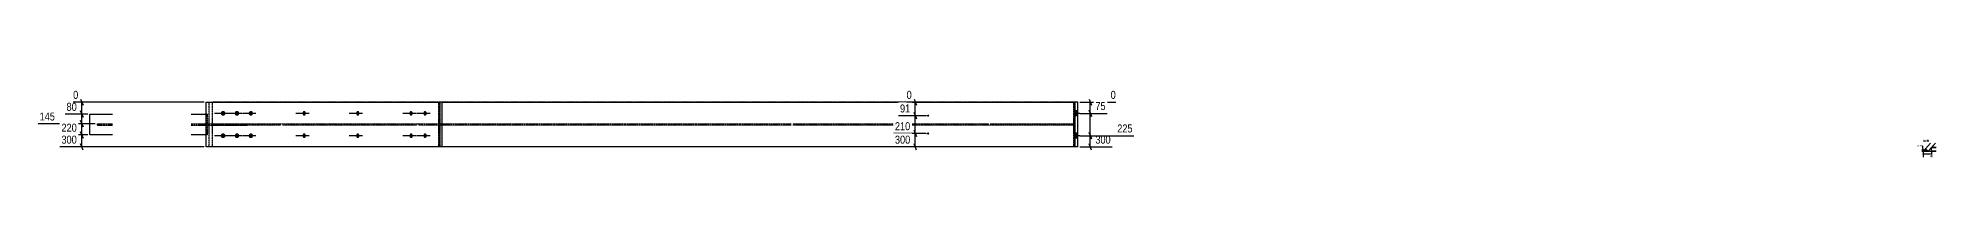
# Model space of a CAD drawing. Header units: millimetres. Extents: x 55 to 71827, y 8 to 3286.
# Drawn here: x 19317 to 31997, y 8 to 467 of the extents above; entities that cross this region are included whole.
import ezdxf

# ---------------------------------------------------------------- set-up
doc = ezdxf.new("R2010")
doc.units = ezdxf.units.MM
doc.linetypes.add('DXK_LINE_DOT2', pattern=[3.9198, 1.9599, -1.9599])
for name, color, linetype in [('MÅLSÆTNING', 7, 'Continuous'), ('STÅL', 7, 'Continuous'), ('TEKST', 7, 'Continuous')]:
    doc.layers.add(name, color=color, linetype=linetype)
doc.styles.add('Arial Narrow', font='ARIALN.TTF', dxfattribs={"height": 0.2})

msp = doc.modelspace()

# ---------------------------------------------------------------- hatches: boundary and pattern name
at = {"layer": 'STÅL', "linetype": 'Continuous'}
for points in [[(20569, 302), (20569, 299), (20568, 295), (20566, 292), (20564, 290), (20561, 288), (20558, 286), (20555, 286), (20552, 286), (20549, 286), (20546, 288), (20543, 290), (20541, 292), (20539, 295), (20538, 299), (20538, 302), (20538, 305), (20539, 309), (20541, 312), (20543, 314), (20546, 316), (20549, 318), (20552, 318), (20555, 318), (20558, 318), (20561, 316), (20564, 314), (20566, 312), (20568, 309), (20569, 305)], [(20661, 302), (20661, 299), (20660, 295), (20658, 292), (20656, 290), (20654, 288), (20651, 286), (20648, 286), (20645, 286), (20642, 286), (20639, 288), (20636, 290), (20634, 292), (20633, 295), (20632, 299), (20632, 302), (20632, 305), (20633, 309), (20634, 312), (20636, 314), (20639, 316), (20642, 318), (20645, 318), (20648, 318), (20651, 318), (20654, 316), (20656, 314), (20658, 312), (20660, 309), (20661, 305)], [(20753, 302), (20753, 299), (20752, 295), (20751, 292), (20749, 290), (20746, 288), (20744, 286), (20741, 286), (20738, 286), (20735, 286), (20732, 288), (20730, 290), (20728, 292), (20726, 295), (20725, 299), (20725, 302), (20725, 305), (20726, 309), (20728, 312), (20730, 314), (20732, 316), (20735, 318), (20738, 318), (20741, 318), (20744, 318), (20746, 316), (20749, 314), (20751, 312), (20752, 309), (20753, 305)], [(21107, 302), (21106, 299), (21106, 295), (21104, 292), (21103, 290), (21101, 288), (21099, 286), (21097, 286), (21095, 286), (21092, 286), (21090, 288), (21088, 290), (21087, 292), (21086, 295), (21085, 299), (21085, 302), (21085, 305), (21086, 309), (21087, 312), (21088, 314), (21090, 316), (21092, 318), (21095, 318), (21097, 318), (21099, 318), (21101, 316), (21103, 314), (21104, 312), (21106, 309), (21106, 305)], [(21464, 302), (21464, 299), (21463, 295), (21462, 292), (21461, 290), (21459, 288), (21457, 286), (21455, 286), (21452, 286), (21450, 286), (21448, 288), (21446, 290), (21445, 292), (21443, 295), (21443, 299), (21443, 302), (21443, 305), (21443, 309), (21445, 312), (21446, 314), (21448, 316), (21450, 318), (21452, 318), (21455, 318), (21457, 318), (21459, 316), (21461, 314), (21462, 312), (21463, 309), (21464, 305)], [(21821, 302), (21821, 299), (21820, 295), (21819, 292), (21817, 290), (21815, 288), (21813, 286), (21811, 286), (21809, 286), (21807, 286), (21804, 288), (21803, 290), (21801, 292), (21800, 295), (21799, 299), (21799, 302), (21799, 305), (21800, 309), (21801, 312), (21803, 314), (21804, 316), (21807, 318), (21809, 318), (21811, 318), (21813, 318), (21815, 316), (21817, 314), (21819, 312), (21820, 309), (21821, 305)], [(21914, 302), (21913, 299), (21913, 295), (21912, 292), (21910, 290), (21908, 288), (21906, 286), (21904, 286), (21902, 286), (21899, 286), (21897, 288), (21895, 290), (21894, 292), (21893, 295), (21892, 299), (21892, 302), (21892, 305), (21893, 309), (21894, 312), (21895, 314), (21897, 316), (21899, 318), (21902, 318), (21904, 318), (21906, 318), (21908, 316), (21910, 314), (21912, 312), (21913, 309), (21913, 305)], [(25258, 287), (25258, 288), (25258, 290), (25259, 291), (25260, 292), (25261, 293), (25262, 294), (25264, 294), (25265, 294), (25266, 294), (25268, 293), (25269, 292), (25270, 291), (25270, 290), (25271, 288), (25271, 287), (25271, 286), (25270, 284), (25270, 283), (25269, 282), (25268, 281), (25266, 280), (25265, 280), (25264, 280), (25262, 280), (25261, 281), (25260, 282), (25259, 283), (25258, 284), (25258, 286)], [(26264, 286), (26264, 319), (26239, 319), (26239, 286)], [(26264, 286), (26264, 319), (26239, 319), (26239, 286)], [(20569, 152), (20569, 149), (20568, 145), (20566, 142), (20564, 140), (20561, 138), (20558, 136), (20555, 136), (20552, 136), (20549, 136), (20546, 138), (20543, 140), (20541, 142), (20539, 145), (20538, 149), (20538, 152), (20538, 155), (20539, 159), (20541, 162), (20543, 164), (20546, 166), (20549, 168), (20552, 168), (20555, 168), (20558, 168), (20561, 166), (20564, 164), (20566, 162), (20568, 159), (20569, 155)], [(20661, 152), (20661, 149), (20660, 145), (20658, 142), (20656, 140), (20654, 138), (20651, 136), (20648, 136), (20645, 136), (20642, 136), (20639, 138), (20636, 140), (20634, 142), (20633, 145), (20632, 149), (20632, 152), (20632, 155), (20633, 159), (20634, 162), (20636, 164), (20639, 166), (20642, 168), (20645, 168), (20648, 168), (20651, 168), (20654, 166), (20656, 164), (20658, 162), (20660, 159), (20661, 155)], [(20753, 152), (20753, 149), (20752, 145), (20751, 142), (20749, 140), (20746, 138), (20744, 136), (20741, 136), (20738, 136), (20735, 136), (20732, 138), (20730, 140), (20728, 142), (20726, 145), (20725, 149), (20725, 152), (20725, 155), (20726, 159), (20728, 162), (20730, 164), (20732, 166), (20735, 168), (20738, 168), (20741, 168), (20744, 168), (20746, 166), (20749, 164), (20751, 162), (20752, 159), (20753, 155)], [(21107, 152), (21106, 149), (21106, 145), (21104, 142), (21103, 140), (21101, 138), (21099, 136), (21097, 136), (21095, 136), (21092, 136), (21090, 138), (21088, 140), (21087, 142), (21086, 145), (21085, 149), (21085, 152), (21085, 155), (21086, 159), (21087, 162), (21088, 164), (21090, 166), (21092, 168), (21095, 168), (21097, 168), (21099, 168), (21101, 166), (21103, 164), (21104, 162), (21106, 159), (21106, 155)], [(21464, 152), (21464, 149), (21463, 145), (21462, 142), (21461, 140), (21459, 138), (21457, 136), (21455, 136), (21452, 136), (21450, 136), (21448, 138), (21446, 140), (21445, 142), (21443, 145), (21443, 149), (21443, 152), (21443, 155), (21443, 159), (21445, 162), (21446, 164), (21448, 166), (21450, 168), (21452, 168), (21455, 168), (21457, 168), (21459, 166), (21461, 164), (21462, 162), (21463, 159), (21464, 155)], [(21821, 152), (21821, 149), (21820, 145), (21819, 142), (21817, 140), (21815, 138), (21813, 136), (21811, 136), (21809, 136), (21807, 136), (21804, 138), (21803, 140), (21801, 142), (21800, 145), (21799, 149), (21799, 152), (21799, 155), (21800, 159), (21801, 162), (21803, 164), (21804, 166), (21807, 168), (21809, 168), (21811, 168), (21813, 168), (21815, 166), (21817, 164), (21819, 162), (21820, 159), (21821, 155)], [(21914, 152), (21913, 149), (21913, 145), (21912, 142), (21910, 140), (21908, 138), (21906, 136), (21904, 136), (21902, 136), (21899, 136), (21897, 138), (21895, 140), (21894, 142), (21893, 145), (21892, 149), (21892, 152), (21892, 155), (21893, 159), (21894, 162), (21895, 164), (21897, 166), (21899, 168), (21902, 168), (21904, 168), (21906, 168), (21908, 166), (21910, 164), (21912, 162), (21913, 159), (21913, 155)], [(25258, 167), (25258, 168), (25258, 170), (25259, 171), (25260, 172), (25261, 173), (25262, 174), (25264, 174), (25265, 174), (25266, 174), (25268, 173), (25269, 172), (25270, 171), (25270, 170), (25271, 168), (25271, 167), (25271, 166), (25270, 164), (25270, 163), (25269, 162), (25268, 161), (25266, 160), (25265, 160), (25264, 160), (25262, 160), (25261, 161), (25260, 162), (25259, 163), (25258, 164), (25258, 166)], [(26264, 136), (26264, 169), (26239, 169), (26239, 136)], [(26264, 136), (26264, 169), (26239, 169), (26239, 136)]]:
    msp.add_hatch(color=96, dxfattribs=at).paths.add_polyline_path(points)

# ---------------------------------------------------------------- linework, layer by layer
at = {"layer": 'MÅLSÆTNING', "color": 7, "linetype": 'Continuous'}
for p, q in [((26339, 398), (26356, 356)), ((19650, 297), (19498, 297)), ((19602, 318), (19619, 276)), ((19610, 232), (19610, 297)), ((25250, 286), (25066, 286)), ((25170, 307), (25187, 265)), ((25178, 167), (25178, 286)), ((26278, 377), (26517, 377)), ((26356, 281), (26339, 323)), ((26339, 323), (26356, 281)), ((26347, 302), (26347, 377)), ((19700, 232), (19318, 232)), ((19700, 232), (19318, 232)), ((19650, 157), (19464, 157)), ((19650, 157), (19464, 157)), ((19619, 211), (19602, 253)), ((19619, 136), (19602, 178)), ((19602, 178), (19619, 136)), ((19610, 157), (19610, 232)), ((19610, 77), (19610, 157)), ((25250, 167), (25032, 167)), ((25250, 167), (25032, 167)), ((25187, 146), (25170, 188)), ((25170, 188), (25187, 146)), ((25178, 77), (25178, 167)), ((26278, 152), (26639, 152)), ((26339, 173), (26356, 131)), ((26347, 77), (26347, 152)), ((20427, 77), (19464, 77)), ((19619, 56), (19602, 98)), ((25250, 77), (25032, 77)), ((25187, 56), (25170, 98)), ((26278, 77), (26494, 77)), ((26356, 56), (26339, 98)), ((31915, 32), (31909, 29)), ((31912, 31), (31967, 31)), ((31964, 29), (31970, 32))]:
    msp.add_line(p, q, dxfattribs=at)
at = {"layer": 'STÅL', "color": 2, "linetype": 'Continuous'}
for p, q in [((19664, 157), (19664, 297)), ((19664, 297), (19814, 297)), ((20341, 297), (20441, 297)), ((20441, 77), (20441, 377)), ((20441, 377), (21999, 377)), ((22018, 377), (21999, 377)), ((21999, 77), (21999, 377)), ((22018, 77), (22018, 377)), ((22018, 377), (26243, 377)), ((26243, 377), (26243, 77)), ((26264, 377), (26243, 377)), ((26264, 77), (26264, 377)), ((19814, 157), (19664, 157)), ((20441, 157), (20341, 157)), ((22018, 77), (20441, 77)), ((26243, 77), (22018, 77)), ((26264, 77), (26243, 77))]:
    msp.add_line(p, q, dxfattribs=at)
at = {"layer": 'STÅL', "color": 7, "linetype": 'DXK_LINE_DOT2'}
for p, q in [((20448, 297), (20441, 297)), ((20448, 297), (20448, 157)), ((20460, 77), (20460, 377)), ((21996, 377), (20482, 377)), ((20482, 77), (20482, 377)), ((22018, 377), (21996, 377)), ((21996, 77), (21996, 377)), ((22003, 77), (22003, 377)), ((26239, 377), (22018, 377)), ((26236, 77), (26236, 377)), ((26239, 77), (26239, 377)), ((26243, 377), (26239, 377)), ((19714, 222), (19714, 232)), ((19714, 232), (19814, 232)), ((19714, 222), (19814, 222)), ((20341, 232), (20714, 232)), ((20341, 222), (20714, 222)), ((20448, 157), (20441, 157)), ((20482, 231), (24349, 231)), ((20940, 223), (20482, 223)), ((20714, 222), (20714, 232)), ((21849, 223), (20950, 223)), ((24349, 223), (21859, 223)), ((21983, 223), (21983, 231)), ((24359, 231), (25669, 231)), ((26239, 223), (24359, 223)), ((25679, 231), (26239, 231)), ((21996, 77), (20482, 77)), ((22018, 77), (21996, 77)), ((26239, 77), (22018, 77)), ((26243, 77), (26239, 77))]:
    msp.add_line(p, q, dxfattribs=at)
at = {"layer": 'STÅL', "color": 96, "linetype": 'Continuous'}
for p, q in [((20587, 302), (20497, 302)), ((20679, 302), (20590, 302)), ((20772, 302), (20683, 302)), ((21129, 302), (21039, 302)), ((21486, 302), (21397, 302)), ((21843, 302), (21754, 302)), ((21936, 302), (21847, 302)), ((25255, 287), (25264, 287)), ((26264, 319), (26239, 319)), ((26264, 319), (26239, 319)), ((26277, 302), (26239, 302)), ((26277, 302), (26239, 302)), ((26264, 286), (26239, 286)), ((26264, 286), (26239, 286)), ((20587, 152), (20497, 152)), ((20679, 152), (20590, 152)), ((20772, 152), (20683, 152)), ((21129, 152), (21039, 152)), ((21486, 152), (21397, 152)), ((21843, 152), (21754, 152)), ((21936, 152), (21847, 152)), ((25255, 167), (25264, 167)), ((26264, 169), (26239, 169)), ((26264, 169), (26239, 169)), ((26277, 152), (26239, 152)), ((26277, 152), (26239, 152)), ((26264, 136), (26239, 136)), ((26264, 136), (26239, 136))]:
    msp.add_line(p, q, dxfattribs=at)
at = {"layer": 'TEKST', "color": 246, "linetype": 'Continuous'}
msp.add_line((31914, 117), (31948, 117), dxfattribs=at)

# ---------------------------------------------------------------- next in the draw order: wipeouts: each hides what was drawn before it
at = {"color": 0, "linetype": 'Continuous'}
for points, layer in [([(19587, 308), (19587, 387), (19497, 387), (19497, 308)], 'MÅLSÆTNING'), ([(26528, 388), (26528, 467), (26472, 467), (26472, 388)], 'MÅLSÆTNING'), ([(25155, 297), (25155, 376), (25065, 376), (25065, 297)], 'MÅLSÆTNING'), ([(26640, 163), (26640, 242), (26516, 242), (26516, 163)], 'MÅLSÆTNING'), ([(31941, 119), (31941, 126), (31914, 126), (31914, 119)], 'TEKST')]:
    msp.add_wipeout(points, dxfattribs=at).dxf.layer = layer

# ---------------------------------------------------------------- next in the draw order: linework, layer by layer
at = {"layer": 'MÅLSÆTNING', "color": 7, "linetype": 'Continuous'}
for p, q in [((19602, 398), (19619, 356)), ((25170, 398), (25187, 356)), ((19650, 297), (19498, 297)), ((20427, 377), (19552, 377)), ((19619, 276), (19602, 318)), ((19610, 297), (19610, 377)), ((25250, 286), (25066, 286)), ((25251, 377), (25120, 377)), ((25187, 265), (25170, 307)), ((25178, 286), (25178, 377)), ((26278, 302), (26460, 302)), ((26278, 302), (26460, 302)), ((19602, 253), (19619, 211))]:
    msp.add_line(p, q, dxfattribs=at)

# ---------------------------------------------------------------- next in the draw order: texts
at = {"layer": 'MÅLSÆTNING', "color": 3, "linetype": 'Continuous', "style": 'Arial Narrow'}
for s, p in [('0', (26483, 399)), ('80', (19508, 319)), ('91', (25076, 308))]:
    msp.add_text(s, height=53.4, dxfattribs=at).set_placement(p)

# ---------------------------------------------------------------- next in the draw order: wipeouts: each hides what was drawn before it
at = {"color": 0, "linetype": 'Continuous'}
for points, layer in [([(26495, 88), (26495, 167), (26370, 167), (26370, 88)], 'MÅLSÆTNING'), ([(31948, 119), (31948, 126), (31943, 126), (31943, 119)], 'TEKST')]:
    msp.add_wipeout(points, dxfattribs=at).dxf.layer = layer

# ---------------------------------------------------------------- next in the draw order: linework, layer by layer
at = {"layer": 'MÅLSÆTNING', "color": 7, "linetype": 'Continuous'}
for p, q in [((26347, 152), (26347, 302)), ((26278, 152), (26639, 152)), ((26356, 131), (26339, 173))]:
    msp.add_line(p, q, dxfattribs=at)

# ---------------------------------------------------------------- next in the draw order: texts
at = {"layer": 'MÅLSÆTNING', "color": 3, "linetype": 'Continuous', "style": 'Arial Narrow'}
for s, p in [('300', (26381, 99)), ('225', (26527, 174))]:
    msp.add_text(s, height=53.4, dxfattribs=at).set_placement(p)

# ---------------------------------------------------------------- next in the draw order: wipeouts: each hides what was drawn before it
at = {"color": 0, "linetype": 'Continuous'}
for points, layer in [([(19598, 388), (19598, 467), (19541, 467), (19541, 388)], 'MÅLSÆTNING'), ([(25166, 388), (25166, 467), (25109, 467), (25109, 388)], 'MÅLSÆTNING'), ([(19442, 243), (19442, 322), (19317, 322), (19317, 243)], 'MÅLSÆTNING'), ([(25155, 178), (25155, 257), (25031, 257), (25031, 178)], 'MÅLSÆTNING'), ([(31936, 109), (31936, 116), (31926, 116), (31926, 109)], 'TEKST')]:
    msp.add_wipeout(points, dxfattribs=at).dxf.layer = layer

# ---------------------------------------------------------------- next in the draw order: linework, layer by layer
at = {"layer": 'MÅLSÆTNING', "color": 7, "linetype": 'Continuous'}
for p, q in [((31912, 46), (31912, 8)), ((31967, 46), (31967, 8))]:
    msp.add_line(p, q, dxfattribs=at)
at = {"layer": 'STÅL', "color": 2, "linetype": 'Continuous'}
for p, q in [((31903, 58), (31934, 58)), ((31903, 48), (31934, 48)), ((31960, 103), (31926, 65)), ((31926, 65), (31945, 48)), ((31934, 48), (31934, 58)), ((31934, 48), (31967, 48)), ((31945, 48), (31994, 103)), ((31967, 48), (31967, 73)), ((31967, 73), (31997, 73)), ((31997, 48), (31967, 48))]:
    msp.add_line(p, q, dxfattribs=at)
at = {"layer": 'STÅL', "color": 7, "linetype": 'DXK_LINE_DOT2'}
for p, q in [((31903, 48), (31934, 48)), ((31967, 73), (31994, 103)), ((31997, 73), (31967, 73)), ((31967, 48), (31997, 48))]:
    msp.add_line(p, q, dxfattribs=at)
at = {"layer": 'TEKST', "color": 253, "linetype": 'DXK_LINE_DOT2'}
msp.add_line((31926, 65), (31912, 48), dxfattribs=at)

# ---------------------------------------------------------------- next in the draw order: texts
at = {"layer": 'MÅLSÆTNING', "color": 3, "linetype": 'Continuous', "style": 'Arial Narrow'}
for s, p in [('0', (19552, 399)), ('0', (25120, 399)), ('145', (19328, 254))]:
    msp.add_text(s, height=53.4, dxfattribs=at).set_placement(p)
at = {"layer": 'TEKST', "color": 3, "linetype": 'Continuous', "style": 'Arial Narrow'}
for s, p in [('DETAIL', (31914, 119)), ('1:2', (31926, 109)), ('B', (31943, 119))]:
    msp.add_text(s, height=6.68, dxfattribs=at).set_placement(p)

# ---------------------------------------------------------------- next in the draw order: wipeouts: each hides what was drawn before it
at = {"color": 0, "linetype": 'Continuous'}
for points in [[(26461, 313), (26461, 392), (26370, 392), (26370, 313)], [(25155, 88), (25155, 167), (25031, 167), (25031, 88)]]:
    msp.add_wipeout(points, dxfattribs=at).dxf.layer = 'MÅLSÆTNING'

# ---------------------------------------------------------------- next in the draw order: texts
at = {"layer": 'MÅLSÆTNING', "color": 3, "linetype": 'Continuous', "style": 'Arial Narrow'}
for s, p in [('75', (26381, 324)), ('300', (25042, 99)), ('210', (25042, 189))]:
    msp.add_text(s, height=53.4, dxfattribs=at).set_placement(p)

# ---------------------------------------------------------------- next in the draw order: wipeouts: each hides what was drawn before it
at = {"color": 0, "linetype": 'Continuous'}
for points in [[(19587, 168), (19587, 247), (19463, 247), (19463, 168)], [(31966, 28), (31956, 28), (31956, 8), (31966, 8)]]:
    msp.add_wipeout(points, dxfattribs=at).dxf.layer = 'MÅLSÆTNING'

# ---------------------------------------------------------------- next in the draw order: wipeouts: each hides what was drawn before it
for points in [[(19587, 88), (19587, 167), (19463, 167), (19463, 88)], [(31910, 28), (31900, 28), (31900, 8), (31910, 8)]]:
    msp.add_wipeout(points, dxfattribs=at).dxf.layer = 'MÅLSÆTNING'

# ---------------------------------------------------------------- next in the draw order: texts
at = {"layer": 'MÅLSÆTNING', "color": 3, "linetype": 'Continuous', "style": 'Arial Narrow'}
for s, p in [('300', (19474, 99)), ('220', (19474, 179))]:
    msp.add_text(s, height=53.4, dxfattribs=at).set_placement(p)
for s, p in [('5838', (31909, 9)), ('5783', (31964, 9))]:
    msp.add_text(s, height=6.68, rotation=90.0002, dxfattribs=at).set_placement(p)

# ---------------------------------------------------------------- next in the draw order: wipeouts: each hides what was drawn before it
at = {"color": 0, "linetype": 'Continuous'}
msp.add_wipeout([(31907, 82), (31907, 89), (31865, 89), (31865, 82)], dxfattribs=at).dxf.layer = 'TEKST'

# ---------------------------------------------------------------- next in the draw order: hatches: boundary and pattern name
at = {"layer": 'TEKST', "linetype": 'Continuous'}
msp.add_hatch(color=7, dxfattribs=at).paths.add_polyline_path([(31913, 53), (31912, 48), (31909, 53)])

# ---------------------------------------------------------------- next in the draw order: linework, layer by layer
at = {"layer": 'TEKST', "color": 7, "linetype": 'Continuous'}
msp.add_line((31912, 48), (31908, 81), dxfattribs=at)

# ---------------------------------------------------------------- next in the draw order: texts
at = {"layer": 'TEKST', "color": 7, "linetype": 'Continuous', "style": 'Arial Narrow'}
msp.add_text('MÅLPUNKT', height=6.68, dxfattribs=at).set_placement((31865, 82))

doc.saveas('drawing.dxf')
